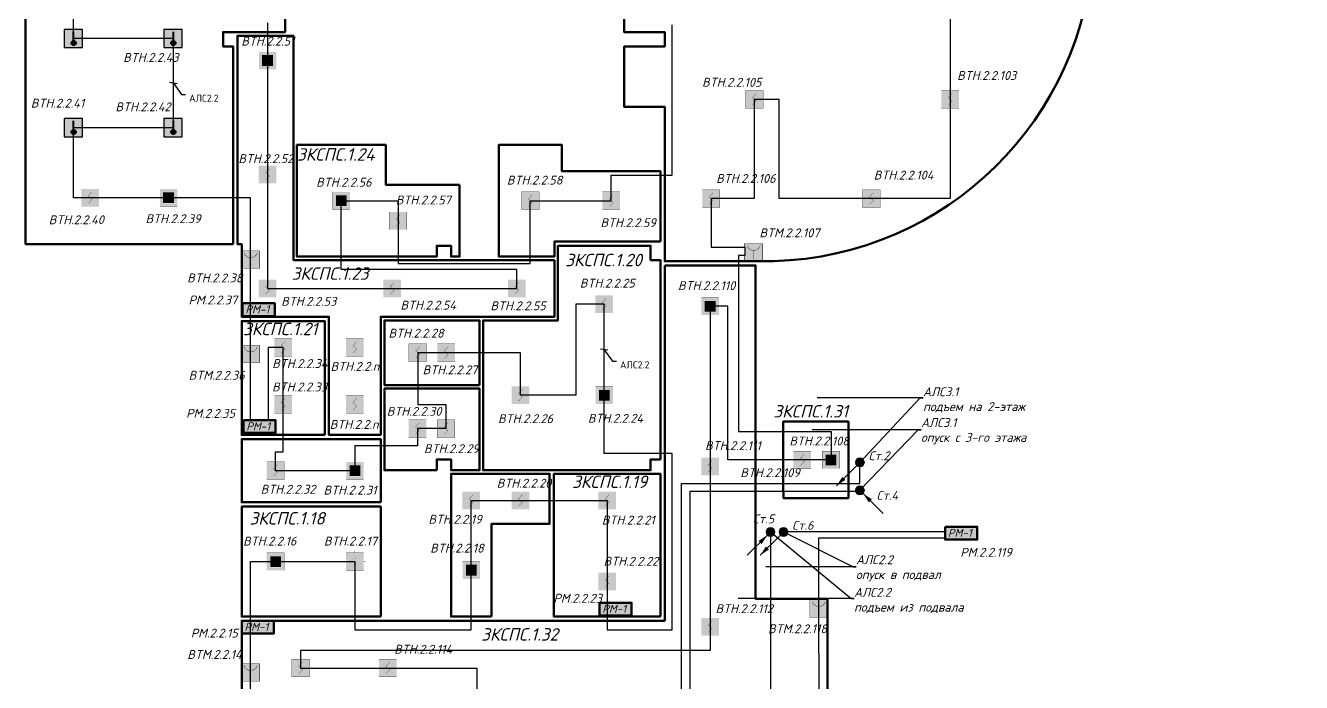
# Model space of a CAD drawing. Header units: millimetres. Extents: x -352922 to 707789, y -273589 to 355472.
# Drawn here: x -217984 to -182154, y 94539 to 112987 of the extents above; entities that cross this region are included whole.
import ezdxf
from ezdxf import colors
from ezdxf.entities.mleader import LeaderData, LeaderLine
from ezdxf.enums import TextEntityAlignment as Align
from ezdxf.math import Vec2, Vec3

# ---------------------------------------------------------------- set-up
doc = ezdxf.new("R2010")
doc.units = ezdxf.units.MM
doc.header["$LTSCALE"] = 0.5
doc.layers.get('0').update_dxf_attribs({"lineweight": 18})
for name, color, linetype, lineweight in [('! BSN__тонкая  текст - 015', 250, 'Continuous', 15), ('! ЗКПС НОМЕР 1', 4, 'Continuous', 50), ('13_text', 250, 'Continuous', 15), ('13_АПС_кабели', 1, 'Continuous', 30), ('13_АПС_оборудование', 1, 'Continuous', 30), ('13_АПС_текст', 1, 'Continuous', 30), ('13_СС_СОТС_выноски', 7, 'Continuous', 25), ('BSN__основная - 06', 1, 'Continuous', 60), ('АР_Штриховка_Стималит', 5, 'Continuous', 0)]:
    doc.layers.add(name, color=color, linetype=linetype, lineweight=lineweight)
doc.layers.add('! ЗКПС НОМЕР 2', color=7, linetype='Continuous', lineweight=0, true_color=0xf3aae6, transparency=0.5)
doc.styles.add('BDG_T_R', font='GOST Common.ttf')
doc.styles.add('ISOCPEUR', font='isocpeui.ttf', dxfattribs={"height": 250})
doc.linetypes.add('Рабочее в трубе  _о_о_', pattern='A,5,2,[133,ltypeshp.shx,S=0.4,R=0,X=0,Y=0.75],3', length=10)

# ---------------------------------------------------------------- blocks, each defined once
blk = doc.blocks.new('ФОН')
at = {"color": 1, "linetype": 'Continuous', "lineweight": 30, "transparency": 33554559}
blk.add_lwpolyline([(68.61, 234.4), (73.74, 234.4), (73.74, 239.52), (68.61, 239.52)], close=True, dxfattribs=at)
blk = doc.blocks.new('Т1')
at = {"linetype": 'Continuous', "lineweight": 20, "true_color": 0xffffff}
h = blk.add_hatch(color=7, dxfattribs=at)
h.dxf.hatch_style = 1
h.paths.add_polyline_path([(73.74, 239.52), (68.61, 239.52), (68.61, 234.4), (73.74, 234.4)])
h = blk.add_hatch(color=7, dxfattribs=at)
h.dxf.hatch_style = 1
h.paths.add_polyline_path([(71.89, 235.72, 1), (70.6, 235.72, 1)])
at = {"color": 1, "linetype": 'Continuous', "lineweight": 40}
blk.add_line((71.24, 236.36), (71.24, 238.88), dxfattribs=at)
blk.add_circle((71.24, 235.72), 0.641, dxfattribs=at)
blk.add_blockref('ФОН', (0, 0))
blk = doc.blocks.new('*U30')
at = {"transparency": 33554559, "xscale": 200.0000001479999, "yscale": 200.0000001479999, "zscale": 200.0000001479999}
blk.add_blockref('Т1', (-13741, -47294), dxfattribs=at)
at = {"transparency": 33554559, "style": 'ISOCPEUR', "flags": 1}
blk.add_attdef('НОМ', (1222, 570), '', height=250, dxfattribs=at)
at = {"transparency": 33554559, "style": 'ISOCPEUR'}
blk.add_attdef('НУМЕРАЦИЯ', (1297, -44), '', height=500, dxfattribs=at)
at = {"color": 6, "lineweight": 20, "transparency": 33554559, "style": 'ISOCPEUR', "flags": 1}
for tag, p in [('ПОМЕЩЕНИЕ', (1645, -43)), ('ИД', (2550, -400))]:
    blk.add_attdef(tag, p, '', height=250, dxfattribs=at)
at = {"color": 2, "linetype": 'Continuous', "lineweight": 30, "transparency": 33554559, "style": 'ISOCPEUR', "flags": 1}
blk.add_attdef('ID', (2010, -411), '', height=250, dxfattribs=at)
blk = doc.blocks.new('101')
at = {"layer": '! ЗКПС НОМЕР 2', "true_color": 0xffffff, "transparency": 33554687}
h = blk.add_hatch(color=7, dxfattribs=at)
h.dxf.hatch_style = 1
h.paths.add_polyline_path([(-12942.01, -22141.87), (-12946.97, -22141.87), (-12946.97, -22146.83), (-12942.01, -22146.83)])
at = {"layer": 'BSN__основная - 06', "color": 1, "lineweight": 30, "ltscale": 100, "const_width": 0.03, "elevation": 0}
blk.add_lwpolyline([(-12946.97, -22141.87), (-12942.01, -22141.87), (-12942.01, -22146.83), (-12946.97, -22146.83)], close=True, dxfattribs=at)
at = {"layer": 'BSN__основная - 06', "color": 1, "lineweight": 30, "ltscale": 100, "const_width": 0.07, "elevation": 0}
blk.add_lwpolyline([(-12943.94, -22142.7), (-12945.04, -22143.87), (-12943.94, -22144.83), (-12945.03, -22145.93)], dxfattribs=at)
blk = doc.blocks.new('102')
at = {"layer": '! ЗКПС НОМЕР 1', "true_color": 0x78b1e2}
h = blk.add_hatch(color=143, dxfattribs=at)
h.dxf.hatch_style = 1
h.paths.add_polyline_path([(1716.11, -5163.04), (1711.15, -5163.04), (1711.15, -5168), (1716.11, -5168)])
at = {"layer": '! BSN__тонкая  текст - 015', "color": 1, "lineweight": 30, "ltscale": 100, "const_width": 0.03, "elevation": 0}
blk.add_lwpolyline([(1711.15, -5163.04), (1716.11, -5163.04), (1716.11, -5168), (1711.15, -5168)], close=True, dxfattribs=at)
at = {"layer": '! BSN__тонкая  текст - 015', "color": 1, "lineweight": 30, "ltscale": 100, "const_width": 0.05}
for points in [[(1713.63, -5162.45), (1713.63, -5163.03)], [(1711.15, -5165.49), (1710.57, -5165.49)], [(1716.71, -5165.49), (1716.13, -5165.49)], [(1713.63, -5168.01), (1713.63, -5168.59)]]:
    blk.add_lwpolyline(points, dxfattribs=at)
at = {"color": 1, "lineweight": 5, "ltscale": 100, "const_width": 0.03, "elevation": 0}
blk.add_lwpolyline([(1714.18, -5164.4), (1713.05, -5165), (1714.2, -5165.99), (1713.09, -5166.59)], dxfattribs=at)
blk = doc.blocks.new('ИПР1')
at = {"layer": 'АР_Штриховка_Стималит', "ltscale": 0.01, "true_color": 0xffffff}
h = blk.add_hatch(color=7, dxfattribs=at)
h.dxf.hatch_style = 1
h.paths.add_polyline_path([(-11645.55, -30228.88), (-11645.55, -30233.84), (-11640.59, -30233.84), (-11640.59, -30228.88)])
at = {"layer": 'BSN__основная - 06', "ltscale": 100, "const_width": 0.1}
blk.add_lwpolyline([(-11645.55, -30228.88), (-11640.59, -30228.88), (-11640.59, -30233.84), (-11645.55, -30233.84)], close=True, dxfattribs=at)
for points in [[(-11644.86, -30229.41), (-11644.81, -30229.56), (-11644.79, -30229.62), (-11644.77, -30229.68), (-11644.75, -30229.72), (-11644.73, -30229.76), (-11644.69, -30229.83), (-11644.65, -30229.9), (-11644.6, -30229.98), (-11644.55, -30230.04), (-11644.51, -30230.1), (-11644.43, -30230.19), (-11644.38, -30230.24), (-11644.32, -30230.3), (-11644.21, -30230.4), (-11644.11, -30230.47), (-11644.01, -30230.53), (-11643.91, -30230.59), (-11643.81, -30230.64), (-11643.71, -30230.68), (-11643.59, -30230.72), (-11643.46, -30230.76), (-11643.35, -30230.78), (-11643.23, -30230.8), (-11642.98, -30230.81), (-11642.75, -30230.79), (-11642.55, -30230.75), (-11642.29, -30230.66), (-11642.04, -30230.54), (-11641.8, -30230.36), (-11641.6, -30230.17), (-11641.46, -30229.97), (-11641.33, -30229.77), (-11641.23, -30229.54), (-11641.19, -30229.41)], [(-11642.97, -30230.82), (-11642.97, -30233.29)]]:
    blk.add_lwpolyline(points, dxfattribs=at)
blk = doc.blocks.new('*U37')
at = {"linetype": 'Continuous', "lineweight": 20, "true_color": 0xffffff, "transparency": 33554559}
h = blk.add_hatch(color=7, dxfattribs=at)
h.dxf.hatch_style = 1
h.paths.add_polyline_path([(-218, 521), (-218, -276), (1786, -276), (1786, 521)])
h.paths.add_polyline_path([(-1570, -1070), (1673, -1070), (1673, -565), (-1570, -565)], flags=9)
at = {"color": 1, "lineweight": 50, "transparency": 33554559}
blk.add_lwpolyline([(-218, 521), (1786, 521), (1786, -276), (-218, -276)], close=True, dxfattribs=at)
at = {"color": 1, "transparency": 33554559, "insert": (-42, 390), "char_height": 500, "attachment_point": 1, "style": 'ISOCPEUR'}
blk.add_mtext_dynamic_manual_height_columns('РМ-1', width=896.24, gutter_width=1500, heights=[0], dxfattribs=at)
at = {"transparency": 33554559, "style": 'ISOCPEUR'}
blk.add_attdef('НУМЕРАЦИЯ', (-505, 1445), '', height=500, dxfattribs=at)
at = {"transparency": 33554559, "style": 'ISOCPEUR', "flags": 1}
blk.add_attdef('НОМ', (1222, 570), '', height=250, dxfattribs=at)
at = {"color": 5, "transparency": 33554559, "style": 'ISOCPEUR'}
blk.add_attdef('ПОМ.', text='', height=200, dxfattribs=at).set_placement((-37, 473), align=Align.RIGHT)
at = {"color": 6, "lineweight": 20, "transparency": 33554559, "style": 'ISOCPEUR', "flags": 1}
for tag, p in [('ПОМЕЩЕНИЕ', (1645, -43)), ('ИД', (2550, -400))]:
    blk.add_attdef(tag, p, '', height=250, dxfattribs=at)
at = {"color": 6, "lineweight": 40, "transparency": 33554559, "style": 'ISOCPEUR'}
blk.add_attdef('СЛУЖЕБНЫЙОТКР', (-997, -747), '', height=220, dxfattribs=at)
at = {"color": 2, "linetype": 'Continuous', "lineweight": 30, "transparency": 33554559, "style": 'ISOCPEUR', "flags": 1}
blk.add_attdef('ID', (2010, -411), '', height=250, dxfattribs=at)
blk = doc.blocks.new('748')
at = {"layer": 'АР_Штриховка_Стималит', "true_color": 0xffffff}
h = blk.add_hatch(color=7, dxfattribs=at)
h.dxf.hatch_style = 1
h.paths.add_polyline_path([(1611.52, -5339.8), (1606.65, -5339.8), (1606.65, -5344.67), (1611.52, -5344.67)])
h.paths.add_polyline_path([(1610.64, -5340.73), (1610.64, -5343.79), (1607.58, -5343.79), (1607.58, -5340.73)], flags=16)
h = blk.add_hatch(color=7, dxfattribs=at)
h.dxf.hatch_style = 1
h.paths.add_polyline_path([(1607.58, -5340.72), (1607.58, -5343.75), (1610.59, -5343.75), (1610.59, -5340.72)])
at = {"color": 1, "lineweight": 5, "ltscale": 100, "elevation": 0}
for points, const_width in [([(1606.61, -5344.7), (1611.55, -5344.7), (1611.55, -5339.77), (1606.61, -5339.77)], 0.03), ([(1607.58, -5343.75), (1610.59, -5343.75), (1610.59, -5340.72), (1607.58, -5340.72)], 0.01)]:
    blk.add_lwpolyline(points, close=True, dxfattribs=dict(at, const_width=const_width))
at = {"color": 1, "lineweight": 5, "ltscale": 100, "const_width": 0.03, "elevation": 0}
blk.add_lwpolyline([(1609.64, -5341.14), (1608.51, -5341.74), (1609.66, -5342.73), (1608.55, -5343.32)], dxfattribs=at)
blk = doc.blocks.new('746')
at = {"layer": '! ЗКПС НОМЕР 1', "true_color": 0x78b1e2}
h = blk.add_hatch(color=143, dxfattribs=at)
h.dxf.hatch_style = 1
h.paths.add_polyline_path([(846.51, -5270.35), (846.51, -5275.23), (851.38, -5275.23), (851.38, -5270.35)])
h.paths.add_polyline_path([(850.5, -5271.29), (850.5, -5274.35), (847.45, -5274.35), (847.45, -5271.29)], flags=16)
at = {"layer": 'АР_Штриховка_Стималит', "true_color": 0xffffff}
h = blk.add_hatch(color=7, dxfattribs=at)
h.dxf.hatch_style = 1
h.paths.add_polyline_path([(847.47, -5271.31), (847.47, -5274.33), (850.49, -5274.33), (850.49, -5271.31)])
at = {"layer": '! BSN__тонкая  текст - 015', "color": 1, "lineweight": 30, "ltscale": 100, "const_width": 0.05}
for points in [[(848.93, -5269.74), (848.93, -5270.31)], [(846.45, -5272.77), (845.87, -5272.77)], [(852.01, -5272.77), (851.43, -5272.77)], [(848.93, -5275.28), (848.93, -5275.85)]]:
    blk.add_lwpolyline(points, dxfattribs=at)
at = {"color": 1, "lineweight": 5, "ltscale": 100, "elevation": 0}
for points, const_width in [([(846.48, -5275.26), (851.41, -5275.26), (851.41, -5270.32), (846.48, -5270.32)], 0.03), ([(847.47, -5274.33), (850.49, -5274.33), (850.49, -5271.31), (847.47, -5271.31)], 0.01)]:
    blk.add_lwpolyline(points, close=True, dxfattribs=dict(at, const_width=const_width))
at = {"color": 1, "lineweight": 5, "ltscale": 100, "const_width": 0.03, "elevation": 0}
blk.add_lwpolyline([(849.48, -5271.68), (848.35, -5272.29), (849.5, -5273.27), (848.39, -5273.87)], dxfattribs=at)
blk = doc.blocks.new('*U76')
at = {"transparency": 33554687}
h = blk.add_hatch(color=0, dxfattribs=at)
h.dxf.hatch_style = 1
h.paths.add_polyline_path([(125, 0, 1), (-125, 0, 1)])
h = blk.add_hatch(color=0, dxfattribs=at)
h.dxf.hatch_style = 1
h.paths.add_polyline_path([(491, -407), (407, -491), (654, -654)])
at = {"color": 0, "lineweight": 15, "transparency": 33554687}
blk.add_lwpolyline([(654, -654), (88, -88)], dxfattribs=at)
at = {"color": 0, "transparency": 33554687}
blk.add_circle((0, 0), 125, dxfattribs=at)
blk = doc.blocks.new('*U56')
at = {"transparency": 33554687}
h = blk.add_hatch(color=0, dxfattribs=at)
h.dxf.hatch_style = 1
h.paths.add_polyline_path([(125, 0, 1), (-125, 0, 1)])
h = blk.add_hatch(color=0, dxfattribs=at)
h.dxf.hatch_style = 1
h.paths.add_polyline_path([(-336, -251), (-251, -336), (-88, -88)])
at = {"color": 0, "lineweight": 15, "transparency": 33554687}
blk.add_lwpolyline([(-88, -88), (-654, -654)], dxfattribs=at)
at = {"color": 0, "transparency": 33554687}
blk.add_circle((0, 0), 125, dxfattribs=at)
blk = doc.blocks.new('*U65')
at = {"transparency": 33554687}
h = blk.add_hatch(color=0, dxfattribs=at)
h.dxf.hatch_style = 1
h.paths.add_polyline_path([(125, 0, 1), (-125, 0, 1)])
h = blk.add_hatch(color=0, dxfattribs=at)
h.dxf.hatch_style = 1
h.paths.add_polyline_path([(491, -407), (407, -491), (654, -654)])
at = {"color": 0, "lineweight": 15, "transparency": 33554687}
blk.add_lwpolyline([(654, -654), (88, -88)], dxfattribs=at)
at = {"color": 0, "transparency": 33554687}
blk.add_circle((0, 0), 125, dxfattribs=at)
blk = doc.blocks.new('*U64')
at = {"transparency": 33554687}
h = blk.add_hatch(color=0, dxfattribs=at)
h.dxf.hatch_style = 1
h.paths.add_polyline_path([(125, 0, 1), (-125, 0, 1)])
h = blk.add_hatch(color=0, dxfattribs=at)
h.dxf.hatch_style = 1
h.paths.add_polyline_path([(-336, -251), (-251, -336), (-88, -88)])
at = {"color": 0, "lineweight": 15, "transparency": 33554687}
blk.add_lwpolyline([(-88, -88), (-654, -654)], dxfattribs=at)
at = {"color": 0, "transparency": 33554687}
blk.add_circle((0, 0), 125, dxfattribs=at)
blk = doc.blocks.new('_None')
blk = doc.blocks.new('_Oblique')
at = {"color": 0, "linetype": 'ByBlock', "lineweight": -2, "transparency": 33554687}
blk.add_line((-0.5, -0.5), (0.5, 0.5), dxfattribs=at)

msp = doc.modelspace()

# ---------------------------------------------------------------- linework, layer by layer
at = {"layer": '! ЗКПС НОМЕР 1', "color": 84, "ltscale": 100, "transparency": 33554559}
msp.add_lwpolyline([(-185384.44377, 118400.68246), (-185384.44377, 127350.68246), (-194313.92585, 127350.68246), (-194313.91532, 126000.9443), (-187913.91456, 126000.94506), (-187913.91607, 118400.64789), (-201173.60147, 118400.6507), (-201173.59603, 112800.68135), (-200033.91511, 112800.68246), (-200033.91513, 112800.68246), (-200033.91513, 112800.68246), (-200033.91511, 112800.68246), (-200033.91511, 112400.68246), (-201173.38801, 112400.65114), (-201173.38686, 110700.93756), (-200033.91511, 110700.93833), (-200033.91511, 106369.37395), (-197484.03628, 106369.37395), (-196974.03628, 106369.37395, 0.3931347951), (-187998.91511, 115210.68246), (-187998.91511, 115850.68246), (-182153.91511, 115850.68246), (-182153.91511, 118400.68212)], format="xyb", close=True, dxfattribs=at)
at = {"layer": '! ЗКПС НОМЕР 1', "color": 200, "transparency": 33554559}
for points in [[(-212151.52959, 106850.6866), (-217981.52731, 106850.6866), (-217983.91511, 118350.66735), (-211555.35439, 118350.69757), (-211555.35439, 116002.26494), (-211555.35439, 116002.26494), (-211555.35439, 114693.77913), (-210693.82719, 114693.77913), (-210693.82719, 112800.68246), (-212433.91511, 112800.68246), (-212433.91511, 112400.68246), (-212153.91739, 112400.6517)], [(-204900.85169, 96389.72622), (-206033.89191, 96390.67715), (-206033.90359, 100400.60625), (-203268.07393, 100400.75997), (-203268.06478, 98992.76309), (-204900.88708, 98992.75766)], [(-200153.91066, 96390.68748), (-203148.06473, 96390.68443), (-203148.05524, 100400.68679), (-200153.91957, 100400.68513)]]:
    msp.add_lwpolyline(points, close=True, dxfattribs=at)
at = {"layer": '! ЗКПС НОМЕР 1', "color": 30, "ltscale": 100, "true_color": 0xf26722, "transparency": 33554559}
msp.add_lwpolyline([(-203133.86156, 106400.62868), (-203133.86156, 104807.7216), (-208007.6794, 104807.7216), (-208007.6687, 101492.43188), (-209462.34113, 101492.43188), (-209462.36967, 104807.61299), (-211914.03628, 104807.7216), (-211914.03628, 106850.68246), (-212033.90267, 106850.68246), (-212033.91511, 112700.68246), (-210461.84493, 112700.68246), (-210461.84493, 106400.68223), (-207729.2565, 106400.68223), (-207729.2565, 106400.68223), (-207729.2565, 106400.68223), (-207729.2565, 106400.68223), (-207729.2565, 106400.68223), (-207729.2565, 106400.68223)], close=True, dxfattribs=at)
at = {"layer": '! ЗКПС НОМЕР 1', "color": 163, "transparency": 33554559}
msp.add_lwpolyline([(-205794.8295, 108514.76003), (-205794.8295, 108066.39291), (-205794.8295, 106500.68234), (-206033.91511, 106500.68234), (-206033.91511, 106800.68246), (-206433.91511, 106800.68246), (-206433.91511, 106500.68223), (-210361.84493, 106500.68223), (-210361.84493, 109634.70648), (-207869.87457, 109634.70648), (-207869.87457, 108514.55713), (-207335.09896, 108514.28217), (-205794.8295, 108514.76003)], dxfattribs=at)
msp.add_lwpolyline([(-200153.91511, 106920.62891), (-203133.86156, 106920.62891), (-203133.86156, 106500.68223), (-204694.8295, 106500.68223), (-204694.8295, 109634.70648), (-202922.3798, 109634.70648), (-202922.3798, 108895.27777), (-200153.91511, 108895.27777)], close=True, dxfattribs=at)
at = {"layer": '! ЗКПС НОМЕР 1', "color": 171, "transparency": 33554559}
for points in [[(-200153.91511, 100800.68246), (-200433.91511, 100800.68246), (-200433.91511, 100500.68246), (-205134.37891, 100500.68246), (-205134.38925, 104707.7216), (-203033.91511, 104707.66805), (-203033.91511, 106800.68246), (-200433.91511, 106800.68246), (-200433.91511, 106400.68246), (-200153.91511, 106400.68246)], [(-205234.38479, 102892.1917), (-207907.67695, 102892.1917), (-207907.67008, 104707.7216), (-205234.38925, 104707.7216)], [(-206433.9139, 100500.68246), (-207907.66242, 100500.68246), (-207907.67642, 102792.19854), (-205234.38455, 102792.18702), (-205234.37891, 100500.68246), (-206033.91511, 100500.68246), (-206033.91511, 100800.68889), (-206433.9139, 100800.68889)]]:
    msp.add_lwpolyline(points, close=True, dxfattribs=at)
at = {"layer": '! ЗКПС НОМЕР 1', "color": 40, "transparency": 33554559}
msp.add_lwpolyline([(-200033.91367, 106249.37394), (-197484.03628, 106249.37395), (-197484.03628, 106249.37395), (-197484.03628, 96885.68245), (-195464.6256, 96886.01599), (-195464.6256, 91936.01599), (-208243.68247, 91934.71263), (-208243.79339, 93620.69116), (-208243.80359, 93620.68451), (-208243.80359, 93620.68451), (-208243.79339, 93620.69116), (-211914.03628, 93620.68246), (-211914.03628, 96270.68246), (-200033.91511, 96270.68246), (-200033.91511, 96270.68242), (-200033.91511, 96270.68242), (-200033.91511, 96270.68246), (-200033.91367, 106249.37394)], dxfattribs=at)
at = {"layer": '! ЗКПС НОМЕР 1', "color": 84, "transparency": 33554559}
for points in [[(-209582.35725, 101492.47225), (-211914.03815, 101492.39152), (-211914.03441, 104687.7216), (-209582.382, 104687.7216)], [(-208007.65678, 99600.69396), (-211914.03768, 99600.67096), (-211914.03768, 101372.43226), (-208007.66698, 101372.43285)]]:
    msp.add_lwpolyline(points, close=True, dxfattribs=at)
at = {"layer": '! ЗКПС НОМЕР 1', "color": 160, "transparency": 33554559}
msp.add_lwpolyline([(-194874.03628, 99715.68246), (-196699.92386, 99715.68246), (-196704.09687, 100065.68245), (-196703.9757, 101865.68246), (-194874.03628, 101865.68246)], close=True, dxfattribs=at)
at = {"layer": '! ЗКПС НОМЕР 1', "color": 20, "transparency": 33554559}
msp.add_lwpolyline([(-208007.64518, 96390.68246), (-211914.03506, 96390.68246), (-211914.0375, 99480.68246), (-208007.65202, 99480.68246)], close=True, dxfattribs=at)
at = {"layer": '13_АПС_кабели', "transparency": 33554687}
for points in [[(-192019.23367, 114388.18246), (-192019.23367, 108125.68246), (-194233.91511, 108125.68246), (-196825.08998, 108125.68246), (-196825.08998, 110913.18246), (-197519.23367, 110913.18246), (-197519.23367, 108125.68246), (-198733.91511, 108125.68246), (-198733.91511, 106761.58645), (-197789.61721, 106761.58645), (-197789.61721, 106531.20422), (-197966.31198, 106531.20422), (-197966.31198, 105103.08404), (-197966.31198, 101590.59603), (-195364.91001, 101590.59603), (-195364.91001, 100787.92799), (-196172.64062, 100787.92799), (-198261.44252, 100787.92799), (-198261.44252, 105103.08404), (-198758.79788, 105103.08404), (-198758.79788, 100603.08404), (-198758.79788, 96103.08404), (-198758.79788, 95441.54237), (-210258.79788, 95441.54237), (-210258.79788, 94945.68246), (-207813.15046, 94945.68246), (-205313.15046, 94945.68246), (-205313.15046, 94103.08404)], [(-211666.06325, 94065.04517), (-211666.06325, 95304.47979), (-211666.06325, 97934.74223), (-210967.81284, 97934.08056), (-208735.84851, 97934.08056), (-208735.84851, 96017.62317), (-205467.4011, 96017.62317), (-205467.4011, 97691.24194), (-205467.4011, 99648.84521), (-204084.47593, 99648.84521), (-201650.99215, 99648.84521), (-201650.99215, 97373.26669), (-201650.99215, 96017.62317), (-199824.6619, 96017.62317), (-199824.6619, 100964.70844), (-201733.91511, 100964.70844), (-201733.91511, 102604.20203), (-201733.91511, 105163.56425), (-202532.37727, 105163.56425), (-202532.37727, 102604.20203), (-204084.15218, 102604.20203), (-204084.15218, 103799.95665), (-206171.0331, 103799.95665), (-206971.0331, 103799.95665), (-206971.0331, 102341.58444), (-206177.76248, 102341.58444), (-206177.76248, 101666.33419), (-206977.76248, 101666.33419), (-206977.76248, 101187.91705), (-208735.01026, 101187.91705), (-208735.01026, 100486.55161), (-210967.81284, 100486.55161), (-210967.81284, 101017.50489), (-210748.20108, 101017.50489), (-210748.20108, 102350.07674), (-210748.20108, 103950.07674), (-211166.72295, 103950.07674), (-211166.72295, 101904.15353), (-211666.06325, 101904.15353), (-211666.06325, 103765.63454), (-211666.06325, 106410.05562), (-211666.06325, 108150.63007), (-213968.91625, 108150.63007), (-216168.91625, 108150.63007), (-216638.99266, 108150.63007), (-216638.99266, 110121.25069), (-213832.22092, 110121.25069), (-213832.22092, 112621.25069), (-216632.22092, 112621.25069), (-216632.22092, 113747.23079)], [(-211187.94061, 113064.22722), (-211187.94061, 112004.20192), (-211187.94061, 108804.20192), (-211187.94061, 105604.20192), (-207688.63274, 105604.20192), (-204187.94061, 105604.20192), (-204187.94061, 106139.62142), (-209115.85975, 106139.62142), (-209115.85975, 108067.69435), (-208485.67294, 108067.69435), (-207523.31301, 108067.69435), (-207523.31301, 107501.39291), (-207523.31301, 106307.61525), (-203808.60465, 106307.61525), (-203808.60465, 108067.69435), (-201538.14746, 108067.69435), (-201538.14746, 108786.12603), (-199824.91071, 108786.12603), (-199824.91071, 113004.88326)], [(-183448.62627, 67056.68246), (-183448.62627, 73573.74748), (-195864.70476, 73573.74748), (-195864.70476, 83391.35924), (-199559.53141, 83391.35924), (-199559.53141, 100128.91231), (-194554.03628, 100128.91231), (-194554.03628, 100718.47226)], [(-194554.03628, 99905.83831), (-199333.15492, 99905.83831), (-199333.15492, 83593.98147), (-195691.98504, 83593.98147), (-195691.98504, 73723.13028), (-183302.39154, 73723.13028), (-183302.39154, 67056.68246)], [(-197063.37303, 98765.38803), (-197063.37303, 92371.2762), (-199114.77043, 92371.2762), (-199114.77043, 83809.27609), (-195515.43739, 83809.27609), (-195515.43739, 73878.6818), (-183147.79364, 73878.6818), (-183147.79364, 67056.68246)], [(-195711.57843, 96615.69319), (-195711.57843, 98597.36916), (-192161.21142, 98597.36916), (-192161.21142, 98765.38803), (-196698.34755, 98765.38803)], [(-195702.15557, 94103.08404), (-195711.57843, 96615.69319)]]:
    msp.add_lwpolyline(points, dxfattribs=at)
at = {"layer": '13_АПС_кабели', "linetype": 'Рабочее в трубе  _о_о_', "transparency": 33554687}
msp.add_lwpolyline([(-211666.06325, 96390.68246), (-211664.60008, 97934.74085), (-208735.84851, 97935.02079), (-208735.84851, 96390.68246)], dxfattribs=at)

# ---------------------------------------------------------------- block references
at = {"lineweight": 20, "transparency": 33554687}
ref = msp.add_blockref('*U76', (-194554.03628, 100718.47226), dxfattribs=dict(at, xscale=-1))
ref.add_attrib('NUM', 'Ст.2', (-194310.48963, 100780.45477), dxfattribs={"color": 0, "height": 250, "style": 'ISOCPEUR'})
ref = msp.add_blockref('*U56', (-194554.03628, 99934.8941), dxfattribs=dict(at, xscale=-1))
ref.add_attrib('NUM', 'Ст.4', (-194085.01056, 99667.52221), dxfattribs={"color": 0, "height": 250, "style": 'ISOCPEUR'})
ref = msp.add_blockref('*U64', (-197063.37303, 98765.38803), dxfattribs=at)
ref.add_attrib('NUM', 'Ст.5', (-197559.24899, 99006.24033), dxfattribs={"color": 0, "height": 250, "style": 'ISOCPEUR'})
ref = msp.add_blockref('*U65', (-196698.34755, 98765.38803), dxfattribs=dict(at, xscale=-1))
ref.add_attrib('NUM', 'Ст.6', (-196454.8009, 98827.37053), dxfattribs={"color": 0, "height": 250, "style": 'ISOCPEUR'})
at = {"layer": '13_АПС_оборудование', "color": 4, "lineweight": 25, "transparency": 33554559, "xscale": 0.5, "yscale": 0.5, "zscale": 0.5}
for p in [(-216885.97257, 112572.18294), (-214085.97257, 112572.18294), (-216885.97257, 110072.18294), (-214085.97257, 110072.18294)]:
    msp.add_blockref('*U30', p, dxfattribs=at)
at = {"layer": '13_АПС_оборудование', "transparency": 33554687, "xscale": 100, "yscale": 100, "zscale": 100}
for name, p in [('748', (-372096.2469, 646227.58497)), ('748', (-374877.22254, 642374.01313)), ('748', (-370024.16605, 642291.07741)), ('748', (-359667.10418, 639326.4671)), ('748', (-362642.2214, 636827.58509)), ('748', (-369643.31655, 634709.93467)), ('748', (-356273.2163, 635011.31105, -0.25088)), ('746', (-295860.45768, 625212.02988, 0.25088)), ('748', (-366375.70739, 631914.625))]:
    msp.add_blockref(name, p, dxfattribs=at)
at = {"layer": '13_АПС_оборудование', "transparency": 33554559}
for name, p, xscale, yscale, zscale in [('101', (1096930.11433, 2325347.95827, -0.25088), 100, 100, 100), ('101', (1102430.11433, 2325347.95827, -0.25088), 100, 100, 100), ('101', (1083261.40739, 2323238.97773, -0.25088), 100, 100, 100), ('101', (1078280.43174, 2322585.40589, -0.25088), 100, 100, 100), ('101', (1090640.74334, 2322502.47017, -0.25088), 100, 100, 100), ('101', (1092911.20054, 2322502.47017, -0.25088), 100, 100, 100), ('101', (1095715.43288, 2322560.45827, -0.25088), 100, 100, 100), ('101', (1100215.43288, 2322560.45827, -0.25088), 100, 100, 100), ('101', (1086926.03499, 2321936.16872, -0.25088), 100, 100, 100), ('101', (1083261.40739, 2320038.97773, -0.25088), 100, 100, 100), ('101', (1086760.71525, 2320038.97773, -0.25088), 100, 100, 100), ('101', (1090261.40739, 2320038.97773, -0.25088), 100, 100, 100), ('101', (1092715.43288, 2319598.34006, -0.25088), 100, 100, 100), ('*U37', (-211790.13311, 104952.91783), 0.45, 0.45, 0.45), ('101', (1083701.14691, 2318384.85256, -0.25088), 100, 100, 100), ('101', (1085714.33773, 2318384.85256, -0.25088), 100, 100, 100), ('101', (1087478.31489, 2318234.73247, -0.25088), 100, 100, 100), ('101', (1088278.31489, 2318234.73247, -0.25088), 100, 100, 100), ('101', (1090365.19581, 2317038.97784, -0.25088), 100, 100, 100), ('101', (1083701.14691, 2316784.85256, -0.25088), 100, 100, 100), ('101', (1085714.33773, 2316784.85256, -0.25088), 100, 100, 100), ('*U37', (-211765.43185, 101669.23855), 0.45, 0.45, 0.45), ('101', (1087471.58551, 2316101.11, -0.25088), 100, 100, 100), ('101', (1088271.58551, 2316101.11, -0.25088), 100, 100, 100), ('101', (1083481.53516, 2314921.32743, -0.25088), 100, 100, 100), ('101', (1095690.55011, 2315037.85986, -0.25088), 100, 100, 100), ('101', (1098276.70737, 2315222.70381, -0.25088), 100, 100, 100), ('101', (1088981.9469, 2314083.62102, -0.25088), 100, 100, 100), ('101', (1090364.87206, 2314083.62102, -0.25088), 100, 100, 100), ('101', (1092798.35584, 2314083.62102, -0.25088), 100, 100, 100), ('*U37', (-192063.03191, 98676.17921), 0.45, 0.45, 0.45), ('102', (-380098.46356, 614484.63531, -0.47809), 100, 100, 100), ('101', (1092798.35584, 2311808.04251, -0.25088), 100, 100, 100), ('*U37', (-201768.92613, 96543.47276), 0.45, 0.45, 0.45), ('*U37', (-211815.85677, 96036.39908), 0.45, 0.45, 0.45), ('101', (1095690.55011, 2310537.85986, -0.25088), 100, 100, 100), ('101', (1084190.55011, 2309380.45827, -0.25088), 100, 100, 100), ('101', (1086636.19753, 2309380.45827, -0.25088), 100, 100, 100)]:
    msp.add_blockref(name, p, dxfattribs=dict(at, xscale=xscale, yscale=yscale, zscale=zscale))
at = {"layer": '13_АПС_оборудование', "color": 5, "transparency": 33554559, "xscale": 100, "yscale": 100, "zscale": 100}
for p in [(966765.09872, 3129753.3867), (952640.67965, 3129546.07851), (952640.67965, 3126901.65742), (968595.16447, 3119751.71608), (952640.67965, 3117956.76071)]:
    msp.add_blockref('ИПР1', p, dxfattribs=at)

# ---------------------------------------------------------------- texts
at = {"layer": '13_АПС_текст', "transparency": 33554559, "style": 'ISOCPEUR'}
for s, p in [('BTH.2.2.51', (-211924.26243, 112422.15221, 0)), ('BTH.2.2.43', (-215239.5633, 111963.22003, 0)), ('BTH.2.2.105', (-198985.16979, 111268.55586, 0)), ('BTH.2.2.103', (-191823.30203, 111458.18643, 0)), ('BTH.2.2.41', (-217834.45149, 110680.7475, 0)), ('BTH.2.2.42', (-215459.04663, 110577.79667, 0)), ('BTH.2.2.52', (-212006.32595, 109124.52107, 0)), ('BTH.2.2.56', (-209820.56616, 108460.92274, 0)), ('BTH.2.2.58', (-204466.08202, 108520.30853, 0)), ('BTH.2.2.106', (-198589.92322, 108566.32223, 0)), ('BTH.2.2.104', (-194163.16169, 108661.13751, 0)), ('BTH.2.2.57', (-207586.59573, 107962.71457, 0)), ('BTH.2.2.40', (-217331.65784, 107406.94347, 0)), ('BTH.2.2.39', (-214613.72713, 107436.73286, 0)), ('BTH.2.2.59', (-201838.73248, 107325.08306, 0)), ('BTM.2.2.107', (-197374.64722, 107040.32333, 0)), ('BTH.2.2.38', (-213443.8894, 105773.88599, 0)), ('BTH.2.2.25', (-202417.68215, 105626.1068, 0)), ('BTH.2.2.110', (-199662.92952, 105557.55415, 0)), ('РМ.2.2.37', (-213405.76172, 105154.35952, 0)), ('BTH.2.2.53', (-210802.74355, 105116.46052, 0)), ('BTH.2.2.54', (-207455.13377, 105008.91261, 0)), ('BTH.2.2.55', (-204928.43316, 104991.26498, 0)), ('BTH.2.2.28', (-207790.11288, 104222.05373, 0)), ('BTH.2.2.34', (-211055.65371, 103369.31824, 0)), ('BTM.2.2.36', (-213402.6148, 103040.78096, 0)), ('BTH.2.2.n', (-209418.41826, 103290.04491, 0)), ('BTH.2.2.27', (-206831.96598, 103193.1929, 0)), ('BTH.2.2.33', (-211059.63953, 102711.90836, 0)), ('РМ.2.2.35', (-213475.56254, 101969.64887, 0)), ('BTH.2.2.30', (-207839.84126, 102027.95819, 0)), ('BTH.2.2.n', (-209441.35812, 101660.74815, 0)), ('BTH.2.2.26', (-204714.72371, 101822.19187, 0)), ('BTH.2.2.24', (-202191.58651, 101832.36276, 0)), ('BTH.2.2.108', (-196533.0769, 101195.41221, 0)), ('BTH.2.2.29', (-206795.16367, 100979.7397, 0)), ('BTH.2.2.111', (-198901.71544, 101064.64828, 0)), ('BTH.2.2.109', (-197910.56897, 100305.5104, 0)), ('BTH.2.2.32', (-211379.52435, 99839.8342, 0)), ('BTH.2.2.31', (-209614.95249, 99814.45668, 0)), ('BTH.2.2.20', (-204750.3483, 100009.89503, 0)), ('BTH.2.2.19', (-206670.46215, 98996.81573, 0)), ('BTH.2.2.21', (-201800.19872, 98974.89674, 0)), ('BTH.2.2.16', (-211873.61878, 98383.67664, 0)), ('BTH.2.2.17', (-209603.39175, 98383.67664, 0)), ('BTH.2.2.18', (-206619.03087, 98186.14643, 0)), ('РМ.2.2.119', (-191735.20444, 98069.02419, 0)), ('BTH.2.2.22', (-201749.62812, 97817.65081, 0)), ('РМ.2.2.23', (-203158.21129, 96778.83527, 0)), ('BTH.2.2.112', (-198608.11187, 96485.6534, 0)), ('РМ.2.2.15', (-213342.67198, 95800.53626, 0)), ('BTM.2.2.118', (-197130.7758, 95922.25168, 0)), ('BTM.2.2.14', (-213440.1132, 95200.16879, 0)), ('BTH.2.2.114', (-207629.80766, 95347.30463, 0))]:
    msp.add_text(s, height=250, dxfattribs=at).set_placement(p)
at = {"layer": '13_АПС_текст', "color": 5, "transparency": 33554687, "style": 'ISOCPEUR'}
for s, p in [('ЗКСПС.1.24', (-210361.84493, 109191.12004)), ('ЗКСПС.1.20', (-202829.3122, 106226.96644)), ('ЗКСПС.1.23', (-210513.3208, 105846.42218)), ('ЗКСПС.1.21', (-211876.52318, 104290.43242)), ('ЗКСПС.1.31', (-196983.88729, 101980.35001)), ('ЗКСПС.1.19', (-202636.50545, 99999.60762)), ('ЗКСПС.1.18', (-211695.01999, 98973.40062)), ('ЗКСПС.1.32', (-205188.98936, 95713.89497))]:
    msp.add_text(s, height=350, dxfattribs=at).set_placement(p)

# ---------------------------------------------------------------- leaders
at = {"layer": '13_text', "color": 0, "lineweight": 15, "transparency": 33554687}
ml = msp.add_multileader_mtext('Standard', dxfattribs=at)
ml.set_content('{\\fISOCPEUR|b0|i0|c204|p34;АЛС2\\fISOCPEUR|b0|i0|c0|p34;.\\fISOCPEUR|b0|i0|c204|p34;2}', color=7, style='BDG_T_R')
ml.set_leader_properties(color=7, linetype='Continuous', lineweight=25)
ml.set_arrow_properties(name='OBLIQUE')
ml.build(insert=Vec2(0, 0))
ml.multileader.update_dxf_attribs({"has_text_frame": 1, "text_left_attachment_type": 0, "text_right_attachment_type": 0, "dogleg_length": 2, "arrow_head_size": 150})
ctx = ml.context
ctx.base_point, ctx.char_height, ctx.arrow_head_size, ctx.landing_gap_size, ctx.plane_origin = Vec3(-213488.76281, 111045.70297), 200, 150, 100, Vec3(-205154.52379, 108016.27845)
ctx.left_attachment, ctx.right_attachment = 0, 0
notes = []
notes.append((ctx, [(1, (1, 1, 0), (-213599.92131, 111045.70297), (1, 0), 111.1585, [(0, [(-213832.22092, 111371.25069)], 0, [])])]))
ctx.mtext.insert, ctx.mtext.width, ctx.mtext.flow_direction = Vec3(-213388.76281, 111045.70297), 662.072481, 5
ml = msp.add_multileader_mtext('Standard', dxfattribs=at)
ml.set_content('{\\fISOCPEUR|b0|i0|c204|p34;АЛС2\\fISOCPEUR|b0|i0|c0|p34;.\\fISOCPEUR|b0|i0|c204|p34;2}', color=7, style='BDG_T_R')
ml.set_leader_properties(color=7, linetype='Continuous', lineweight=25)
ml.set_arrow_properties(name='OBLIQUE')
ml.build(insert=Vec2(0, 0))
ml.multileader.update_dxf_attribs({"has_text_frame": 1, "text_left_attachment_type": 0, "text_right_attachment_type": 0, "dogleg_length": 2, "arrow_head_size": 150})
ctx = ml.context
ctx.base_point, ctx.char_height, ctx.arrow_head_size, ctx.landing_gap_size, ctx.plane_origin = Vec3(-201390.457, 103558.33541), 200, 150, 100, Vec3(-193056.21798, 100528.9109)
ctx.left_attachment, ctx.right_attachment = 0, 0
notes.append((ctx, [(1, (1, 1, 0), (-201501.6155, 103558.33541), (1, 0), 111.1585, [(0, [(-201733.91511, 103883.88314)], 0, [])])]))
ctx.mtext.insert, ctx.mtext.width, ctx.mtext.flow_direction = Vec3(-201290.457, 103558.33541), 662.072481, 5
at = {"layer": '13_СС_СОТС_выноски', "lineweight": 30, "transparency": 33554687}
ml = msp.add_multileader_mtext('Standard', dxfattribs=at)
ml.set_content('АЛС3.1\\Pподъем на 2-этаж', color=7, style='ISOCPEUR')
ml.set_leader_properties(color=7, linetype='Continuous', lineweight=25)
ml.set_arrow_properties(name='NONE')
ml.build(insert=Vec2(0, 0))
ml.multileader.update_dxf_attribs({"text_left_attachment_type": 6, "text_right_attachment_type": 6, "dogleg_length": 1, "arrow_head_size": 300})
ctx = ml.context
ctx.base_point, ctx.char_height, ctx.arrow_head_size, ctx.landing_gap_size, ctx.plane_origin = Vec3(-192780.54386, 102528.22037), 250, 300, 0, Vec3(-196003.47284, 100841.36506)
ctx.left_attachment, ctx.right_attachment = 6, 6
notes.append((ctx, [(0, (1, 1, 0), (-192861.42467, 102528.22037), (1, 0), 80.88081, [(0, [(-194554.03628, 100718.47226)], 0, [])])]))
ctx.mtext.insert, ctx.mtext.flow_direction = Vec3(-192780.54386, 102828.22037), 5
ml = msp.add_multileader_mtext('Standard', dxfattribs=at)
ml.set_content('АЛС3.1\\Pопуск с 3-го этажа', color=7, style='ISOCPEUR')
ml.set_leader_properties(color=7, linetype='Continuous', lineweight=25)
ml.set_arrow_properties(name='NONE')
ml.build(insert=Vec2(0, 0))
ml.multileader.update_dxf_attribs({"text_left_attachment_type": 6, "text_right_attachment_type": 6, "dogleg_length": 1, "arrow_head_size": 300})
ctx = ml.context
ctx.base_point, ctx.char_height, ctx.arrow_head_size, ctx.landing_gap_size, ctx.plane_origin = Vec3(-192836.47009, 101637.3342), 250, 300, 0, Vec3(-196059.39907, 99950.47889)
ctx.left_attachment, ctx.right_attachment = 6, 6
notes.append((ctx, [(0, (1, 1, 0), (-192917.35089, 101637.3342), (1, 0), 80.88081, [(0, [(-194554.03628, 99934.8941)], 0, [])])]))
ctx.mtext.insert, ctx.mtext.flow_direction = Vec3(-192836.47009, 101962.3342), 5
ml = msp.add_multileader_mtext('Standard', dxfattribs=at)
ml.set_content('АЛС2.2\\Pподъем из подвала', color=7, style='ISOCPEUR')
ml.set_leader_properties(color=7, linetype='Continuous', lineweight=25)
ml.set_arrow_properties(name='NONE')
ml.build(insert=Vec2(0, 0))
ml.multileader.update_dxf_attribs({"text_left_attachment_type": 6, "text_right_attachment_type": 6, "dogleg_length": 1, "arrow_head_size": 300})
ctx = ml.context
ctx.base_point, ctx.char_height, ctx.arrow_head_size, ctx.landing_gap_size, ctx.plane_origin = Vec3(-194718.064, 96895.06297), 250, 300, 0, Vec3(-197940.99298, 95208.20767)
ctx.left_attachment, ctx.right_attachment = 6, 6
notes.append((ctx, [(0, (1, 1, 0), (-194798.94481, 96895.06297), (1, 0), 80.88081, [(0, [(-197063.37303, 98765.38803)], 0, [])])]))
ctx.mtext.insert, ctx.mtext.flow_direction = Vec3(-194718.064, 97195.06297), 5
ml = msp.add_multileader_mtext('Standard', dxfattribs=at)
ml.set_content('АЛС2.2\\Pопуск в подвал', color=7, style='ISOCPEUR')
ml.set_leader_properties(color=7, linetype='Continuous', lineweight=25)
ml.set_arrow_properties(name='NONE')
ml.build(insert=Vec2(0, 0))
ml.multileader.update_dxf_attribs({"text_left_attachment_type": 6, "text_right_attachment_type": 6, "dogleg_length": 1, "arrow_head_size": 300})
ctx = ml.context
ctx.base_point, ctx.char_height, ctx.arrow_head_size, ctx.landing_gap_size, ctx.plane_origin = Vec3(-194662.13777, 97785.94914), 250, 300, 0, Vec3(-197885.06675, 96099.09384)
ctx.left_attachment, ctx.right_attachment = 6, 6
notes.append((ctx, [(0, (1, 1, 0), (-194743.01858, 97785.94914), (1, 0), 80.88081, [(0, [(-196698.34755, 98765.38803)], 0, [])])]))
ctx.mtext.insert, ctx.mtext.flow_direction = Vec3(-194662.13777, 98110.94914), 5
for ctx, leaders in notes:
    for number, flags, end, landing, length, lines in leaders:
        leader = LeaderData()
        leader.index, (leader.has_last_leader_line, leader.has_dogleg_vector, leader.attachment_direction) = number, flags
        leader.last_leader_point, leader.dogleg_vector, leader.dogleg_length = Vec3(end), Vec3(landing), length
        for number, points, colour, breaks in lines:
            line = LeaderLine()
            line.index, line.vertices, line.color, line.breaks = number, Vec3.list(points), colors.encode_raw_color(colour), breaks
            leader.lines.append(line)
        ctx.leaders.append(leader)

doc.saveas('drawing.dxf')
